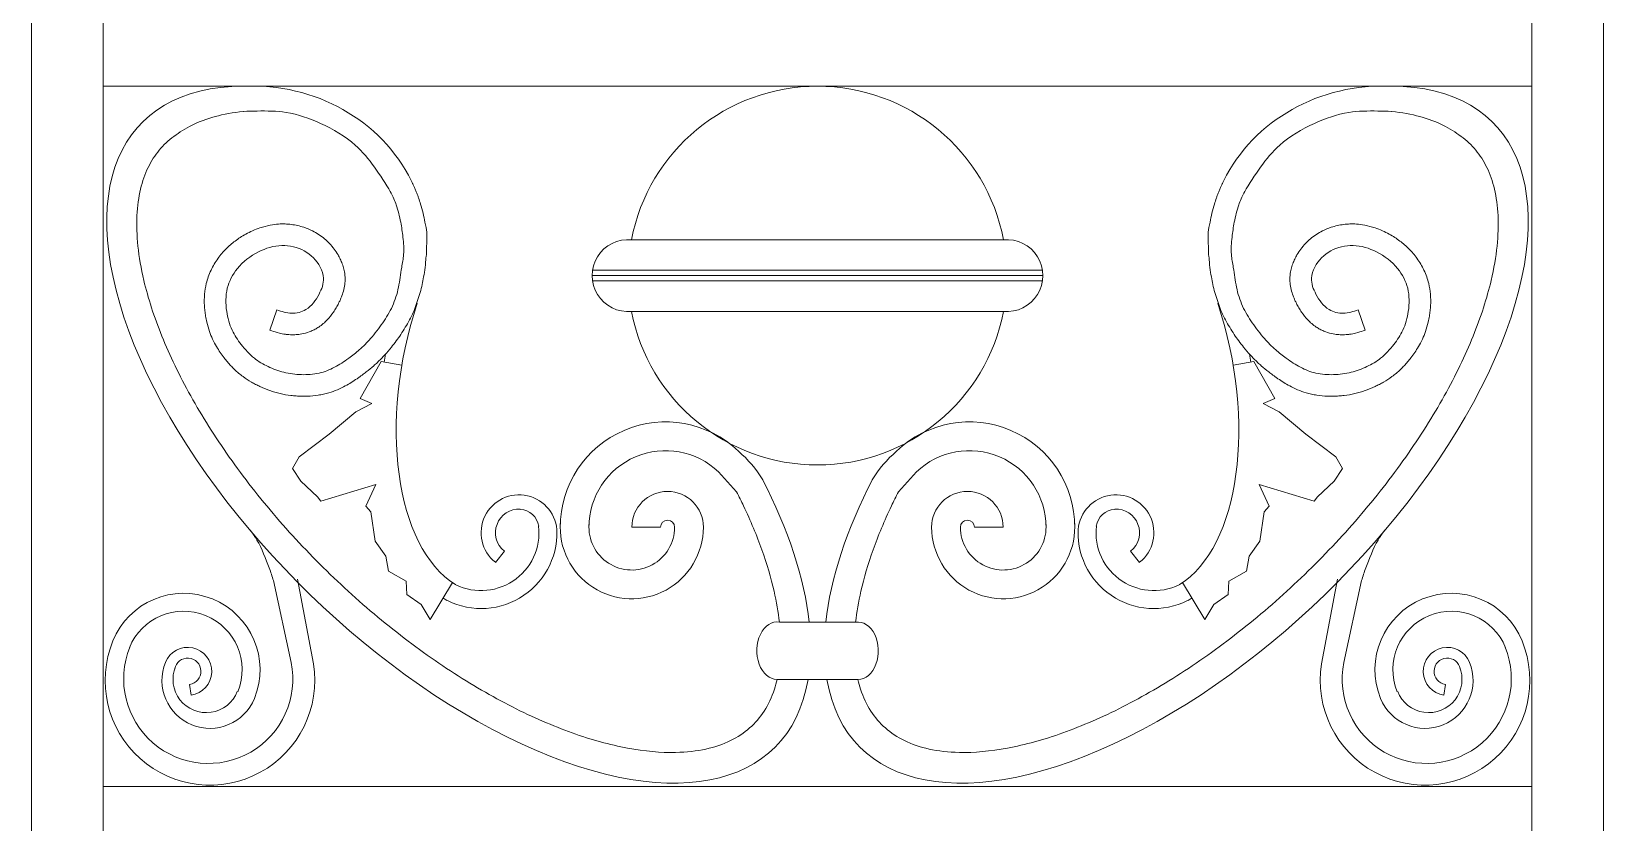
# Model space of a CAD drawing. Header units: millimetres. Extents: x -644 to 652, y 0 to 1491.
# Drawn here: x -315 to 0, y 1146.9 to 1305.5 of the extents above; entities that cross this region are included whole.
import ezdxf

# ---------------------------------------------------------------- set-up
doc = ezdxf.new("R2010")
doc.units = ezdxf.units.MM
doc.layers.add('ceco.net 171', color=7, linetype='Continuous')

msp = doc.modelspace()

# ---------------------------------------------------------------- linework, layer by layer
at = {"layer": 'ceco.net 171', "lineweight": 5}
for p, q in [((-14.4, 14.4), (-14.4, 1449.25)), ((0, 0), (0, 1449.25)), ((-315, 0), (-315, 1388.06)), ((-300.6, 14.4), (-300.6, 1388.06)), ((-300.6, 1294.56), (-14.4, 1294.56)), ((-195.46, 1263.77), (-119.54, 1263.77)), ((-202.66, 1257.65), (-112.34, 1257.65)), ((-202.66, 1256.57), (-112.34, 1256.57)), ((-202.66, 1255.49), (-112.34, 1255.49)), ((-265.85, 1249.71), (-267.22, 1245.62)), ((-195.46, 1249.37), (-119.54, 1249.37)), ((-49.15, 1249.71), (-47.78, 1245.62)), ((-249.15, 1231.95), (-244.91, 1239.33)), ((-244.91, 1239.33), (-240.78, 1238.63)), ((-70.09, 1239.33), (-74.22, 1238.63)), ((-65.85, 1231.95), (-70.09, 1239.33)), ((-246.81, 1230.95), (-249.15, 1231.95)), ((-68.19, 1230.95), (-65.85, 1231.95)), ((-255.34, 1224.76), (-249.99, 1229.28)), ((-249.99, 1229.28), (-246.81, 1230.95)), ((-65.01, 1229.28), (-68.19, 1230.95)), ((-59.66, 1224.76), (-65.01, 1229.28)), ((-261.36, 1220.25), (-255.34, 1224.76)), ((-53.64, 1220.25), (-59.66, 1224.76)), ((-262.7, 1217.91), (-261.36, 1220.25)), ((-52.3, 1217.91), (-53.64, 1220.25)), ((-261.03, 1215.4), (-262.7, 1217.91)), ((-173.71, 1213.22), (-177.32, 1217.22)), ((-141.29, 1213.22), (-137.68, 1217.22)), ((-53.97, 1215.4), (-52.3, 1217.91)), ((-257.68, 1212.23), (-261.03, 1215.4)), ((-245.97, 1214.73), (-257.02, 1211.37)), ((-247.98, 1210.39), (-245.97, 1214.73)), ((-67.02, 1210.39), (-69.03, 1214.73)), ((-69.03, 1214.73), (-57.98, 1211.37)), ((-57.32, 1212.23), (-53.97, 1215.4)), ((-257.02, 1211.37), (-257.68, 1212.23)), ((-246.98, 1209.22), (-247.98, 1210.39)), ((-68.02, 1209.22), (-67.02, 1210.39)), ((-57.98, 1211.37), (-57.32, 1212.23)), ((-246.14, 1203.36), (-246.98, 1209.22)), ((-68.86, 1203.36), (-68.02, 1209.22)), ((-243.97, 1200.36), (-246.14, 1203.36)), ((-194.71, 1206.14), (-188.95, 1206.14)), ((-126.05, 1206.14), (-120.29, 1206.14)), ((-71.03, 1200.36), (-68.86, 1203.36)), ((-243.47, 1197.35), (-243.97, 1200.36)), ((-220.24, 1201.35), (-222.04, 1199.1)), ((-94.76, 1201.35), (-92.96, 1199.1)), ((-71.53, 1197.35), (-71.03, 1200.36)), ((-239.95, 1195.34), (-243.47, 1197.35)), ((-75.05, 1195.34), (-71.53, 1197.35)), ((-266.53, 1195.44), (-262.93, 1179.01)), ((-258.49, 1178.75), (-261.69, 1195.75)), ((-239.79, 1192.67), (-239.95, 1195.34)), ((-230.66, 1195.04), (-235.1, 1187.65)), ((-84.34, 1195.04), (-79.9, 1187.65)), ((-75.21, 1192.67), (-75.05, 1195.34)), ((-56.51, 1178.75), (-53.31, 1195.75)), ((-48.47, 1195.44), (-52.07, 1179.01)), ((-236.94, 1190.66), (-239.79, 1192.67)), ((-78.06, 1190.66), (-75.21, 1192.67)), ((-235.1, 1187.65), (-236.94, 1190.66)), ((-79.9, 1187.65), (-78.06, 1190.66)), ((-165.12, 1187.12), (-149.37, 1187.12)), ((-165.59, 1175.6), (-149.37, 1175.6)), ((-283.31, 1174.63), (-283, 1172.49)), ((-31.69, 1174.63), (-32, 1172.49)), ((-300.6, 1154.16), (-14.4, 1154.16))]:
    msp.add_line(p, q, dxfattribs=at)
for centre, radius, start, end in [((-157.5, 1256.57), 37.96, 10.8829, 169.1171), ((-195.46, 1256.57), 7.2, 84.5585, 275.4415), ((-119.54, 1256.57), 7.2, 264.5585, 95.4415), ((-157.5, 1256.57), 37.96, 190.8829, 349.1171), ((-187.94, 1206.14), 21.11, 46.2291, 180), ((-127.06, 1206.14), 21.11, 0, 133.7709), ((-187.94, 1206.14), 15.35, 46.2291, 180), ((-189.02, 1203.05), 24.12, 31.4897, 49.4453), ((-125.98, 1203.05), 24.12, 130.5547, 148.5103), ((-127.06, 1206.14), 15.35, 0, 133.7709), ((-187.53, 1206.14), 7.17, 0, 180), ((-127.47, 1206.14), 7.17, 0, 180), ((-217.3, 1205.04), 7.6, 0, 231.3613), ((-217.3, 1205.04), 4.72, 87.0477, 231.3613), ((-217.22, 1205.82), 3.89, 7.6966, 87.6475), ((-97.7, 1205.04), 7.6, 308.6387, 180), ((-97.78, 1205.82), 3.89, 92.3525, 172.3034), ((-97.7, 1205.04), 4.72, 308.6387, 92.9523), ((-194.71, 1206.14), 14.34, 175.6723, 0), ((-194.71, 1206.14), 8.58, 175.6723, 0), ((-187.53, 1206.14), 1.41, 0, 180), ((-120.29, 1206.14), 14.34, 180, 4.3277), ((-127.47, 1206.14), 1.41, 0, 180), ((-120.29, 1206.14), 8.58, 180, 4.3277), ((-224.9, 1205.04), 15.2, 239.7795, 1.2676), ((-224.9, 1205.04), 11.6, 240.0142, 6.4718), ((-90.1, 1205.04), 15.2, 178.7324, 300.2205), ((-90.1, 1205.04), 11.6, 173.5282, 299.9858), ((-284.51, 1177.58), 15.31, 337.9117, 157.9117), ((-30.49, 1177.58), 15.31, 22.0883, 202.0883), ((-284.51, 1177.58), 11.71, 337.9117, 157.9117), ((-30.49, 1177.58), 11.71, 22.0883, 202.0883), ((-279.23, 1175.44), 21, 157.9117, 9.0582), ((-279.57, 1175.74), 16.95, 158.0808, 11.1378), ((-283.69, 1177.25), 4.81, 278.2438, 157.9117), ((-35.77, 1175.44), 21, 170.9418, 22.0883), ((-35.43, 1175.74), 16.95, 168.8622, 21.9192), ((-31.31, 1177.25), 4.81, 22.0883, 261.7562), ((-279.23, 1175.44), 9.62, 157.9117, 337.9117), ((-279.96, 1175.64), 6.67, 157.1423, 338.6811), ((-283.69, 1177.25), 2.65, 278.2438, 170.0366), ((-35.77, 1175.44), 9.62, 202.0883, 22.0883), ((-35.04, 1175.64), 6.67, 201.3189, 22.8577), ((-31.31, 1177.25), 2.65, 9.9634, 261.7562)]:
    msp.add_arc(centre, radius, start, end, dxfattribs=at)
for centre, major_axis, ratio, start_param, end_param in [((-270.89, 1261.79), (35.21, 0.9), 0.930738, 0.407686, 1.593952), ((-229.39, 1224.69), (-63.5, 62.5), 0.490815, -0.462389, 3.470334), ((-215.56, 1237.71), (10.21, 44.84), 0.54185, 1.394223, 2.95763), ((-229.39, 1224.69), (-63.5, 62.5), 0.490815, 3.681792, 4.122631), ((-149.37, 1181.36), (0, -5.76), 0.703763, 6.283185, 9.542821)]:
    msp.add_ellipse(centre, major_axis=major_axis, ratio=ratio, start_param=start_param, end_param=end_param, dxfattribs=at)
at = {"layer": 'ceco.net 171', "lineweight": 5, "extrusion": (0, 0, -1)}
for centre, major_axis, ratio, start_param, end_param in [((-44.11, 1261.79), (-35.21, 0.9), 0.930738, 0.407686, 1.593952), ((-85.61, 1224.69), (63.5, 62.5), 0.490815, -0.462389, 3.470334), ((-99.44, 1237.71), (-10.21, 44.84), 0.54185, 1.394223, 2.95763), ((-85.61, 1224.69), (63.5, 62.5), 0.490815, 3.681792, 4.122631), ((-165.6, 1181.4), (0, -5.76), 0.703763, 6.283185, 9.542821)]:
    msp.add_ellipse(centre, major_axis=major_axis, ratio=ratio, start_param=start_param, end_param=end_param, dxfattribs=at)
at = {"layer": 'ceco.net 171', "lineweight": 5}
for points, knots in [([(-272.54, 1289.47), (-274.62, 1289.24), (-276.49, 1288.91), (-279.91, 1287.99), (-281.42, 1287.43), (-284.17, 1286.07), (-285.34, 1285.27), (-287.56, 1283.67), (-288.53, 1282.76), (-290.24, 1280.69), (-290.99, 1279.54), (-292.25, 1276.93), (-292.76, 1275.48), (-293.52, 1272.27), (-293.77, 1270.51), (-293.95, 1266.69), (-293.89, 1264.64), (-293.43, 1260.3), (-293.04, 1258), (-291.64, 1252.06), (-290.43, 1248.31), (-287.28, 1240.54), (-285.35, 1236.52), (-280.82, 1228.39), (-278.23, 1224.28), (-272.47, 1216.11), (-269.31, 1212.06), (-262.52, 1204.17), (-258.9, 1200.34), (-251.33, 1193.02), (-247.38, 1189.53), (-239.3, 1183.05), (-235.17, 1180.05), (-226.89, 1174.63), (-222.73, 1172.21), (-214.56, 1168.05), (-210.54, 1166.31), (-202.8, 1163.54), (-199.08, 1162.52), (-192.12, 1161.22), (-188.87, 1160.94), (-183.73, 1161.04), (-181.7, 1161.28), (-178.03, 1162.08), (-176.39, 1162.65), (-173.48, 1164.07), (-172.21, 1164.92), (-169.98, 1166.89), (-169.02, 1168.01), (-167.36, 1170.59), (-166.67, 1172.05), (-165.94, 1174.32), (-165.76, 1174.97), (-165.6, 1175.64)], [2.683452, 2.683452, 2.683452, 2.683452, 2.808159, 2.808159, 2.932865, 2.932865, 3.057572, 3.057572, 3.182279, 3.182279, 3.306986, 3.306986, 3.431693, 3.431693, 3.5564, 3.5564, 3.681107, 3.681107, 3.805814, 3.805814, 3.990064, 3.990064, 4.174313, 4.174313, 4.358563, 4.358563, 4.542813, 4.542813, 4.727062, 4.727062, 4.911312, 4.911312, 5.095562, 5.095562, 5.279811, 5.279811, 5.464061, 5.464061, 5.648311, 5.648311, 5.83256, 5.83256, 5.970962, 5.970962, 6.109364, 6.109364, 6.247766, 6.247766, 6.386168, 6.386168, 6.52457, 6.52457, 6.576717, 6.576717, 6.576717, 6.576717]), ([(-272.58, 1289.46), (-271.63, 1289.52), (-268.77, 1289.59), (-263.43, 1289.55), (-256.68, 1287.17), (-248.68, 1282.5), (-245.13, 1276.72), (-243.03, 1273.31)], [20.36062, 20.36062, 20.36062, 20.36062, 24.254118, 32.319269, 42.328081, 53.752423, 70.099365, 70.099365, 70.099365, 70.099365]), ([(-42.46, 1289.47), (-40.38, 1289.24), (-38.51, 1288.91), (-35.09, 1287.99), (-33.58, 1287.43), (-30.83, 1286.07), (-29.66, 1285.27), (-27.44, 1283.67), (-26.47, 1282.76), (-24.76, 1280.69), (-24.01, 1279.54), (-22.75, 1276.93), (-22.24, 1275.48), (-21.48, 1272.27), (-21.23, 1270.51), (-21.05, 1266.69), (-21.11, 1264.64), (-21.57, 1260.3), (-21.96, 1258), (-23.36, 1252.06), (-24.57, 1248.31), (-27.72, 1240.54), (-29.65, 1236.52), (-34.18, 1228.39), (-36.77, 1224.28), (-42.53, 1216.11), (-45.69, 1212.06), (-52.48, 1204.17), (-56.1, 1200.34), (-63.67, 1193.02), (-67.62, 1189.53), (-75.7, 1183.05), (-79.83, 1180.05), (-88.11, 1174.63), (-92.27, 1172.21), (-100.44, 1168.05), (-104.46, 1166.31), (-112.2, 1163.54), (-115.92, 1162.52), (-122.88, 1161.22), (-126.13, 1160.94), (-131.27, 1161.04), (-133.3, 1161.28), (-136.97, 1162.08), (-138.61, 1162.65), (-141.52, 1164.07), (-142.79, 1164.92), (-145.02, 1166.89), (-145.98, 1168.01), (-147.64, 1170.59), (-148.33, 1172.05), (-149.06, 1174.31), (-149.23, 1174.94), (-149.39, 1175.6)], [2.683452, 2.683452, 2.683452, 2.683452, 2.808159, 2.808159, 2.932865, 2.932865, 3.057572, 3.057572, 3.182279, 3.182279, 3.306986, 3.306986, 3.431693, 3.431693, 3.5564, 3.5564, 3.681107, 3.681107, 3.805814, 3.805814, 3.990064, 3.990064, 4.174313, 4.174313, 4.358563, 4.358563, 4.542813, 4.542813, 4.727062, 4.727062, 4.911312, 4.911312, 5.095562, 5.095562, 5.279811, 5.279811, 5.464061, 5.464061, 5.648311, 5.648311, 5.83256, 5.83256, 5.970962, 5.970962, 6.109364, 6.109364, 6.247766, 6.247766, 6.386168, 6.386168, 6.52457, 6.52457, 6.575684, 6.575684, 6.575684, 6.575684]), ([(-42.42, 1289.46), (-43.37, 1289.52), (-46.23, 1289.59), (-51.57, 1289.55), (-58.32, 1287.17), (-66.32, 1282.5), (-69.87, 1276.72), (-71.97, 1273.31)], [20.36062, 20.36062, 20.36062, 20.36062, 24.254118, 32.319269, 42.328081, 53.752423, 70.099365, 70.099365, 70.099365, 70.099365]), ([(-238.89, 1275.6), (-238.75, 1275.31), (-238.64, 1275.08), (-238.49, 1274.75), (-238.24, 1274.2), (-238.09, 1273.85), (-237.98, 1273.58), (-237.84, 1273.22), (-237.74, 1272.97), (-237.58, 1272.55), (-237.5, 1272.35), (-237.28, 1271.71), (-237.15, 1271.3), (-236.85, 1270.33), (-236.69, 1269.75), (-236.38, 1268.47), (-236.26, 1267.89), (-236.03, 1266.57), (-235.83, 1265.9), (-235.79, 1264.64), (-235.8, 1264.06), (-235.79, 1262.78), (-235.83, 1262.27), (-235.83, 1261.51), (-235.83, 1261.02), (-235.9, 1260.44), (-235.99, 1259.69), (-236.08, 1258.56), (-236.17, 1257.86), (-236.34, 1256.67), (-236.51, 1255.97), (-236.62, 1255.13), (-236.77, 1254.51), (-237.18, 1252.92), (-237.51, 1251.87), (-238.27, 1249.71), (-238.71, 1248.67), (-239.78, 1246.68), (-240.37, 1245.72), (-241.58, 1243.9), (-242.21, 1243.05), (-243.31, 1241.69), (-243.75, 1241.17), (-244.68, 1240.15), (-245.17, 1239.64), (-245.93, 1238.93), (-246.17, 1238.71), (-246.91, 1238.05), (-247.41, 1237.64), (-248.18, 1237.05), (-248.45, 1236.85), (-248.89, 1236.52), (-249.06, 1236.4), (-249.4, 1236.15), (-249.58, 1236.03), (-250.13, 1235.65), (-250.51, 1235.4), (-251.29, 1234.91), (-251.69, 1234.68), (-252.62, 1234.18), (-253.15, 1233.92), (-254.25, 1233.47), (-254.81, 1233.26), (-255.75, 1232.98), (-256.11, 1232.89), (-256.84, 1232.72), (-257.2, 1232.66), (-258.28, 1232.49), (-258.98, 1232.43), (-260.08, 1232.39), (-260.48, 1232.39), (-261.22, 1232.4), (-261.58, 1232.42), (-262.29, 1232.47), (-262.65, 1232.5), (-263.73, 1232.63), (-264.45, 1232.75), (-265.54, 1233), (-265.89, 1233.09), (-266.6, 1233.3), (-266.94, 1233.41), (-267.96, 1233.77), (-268.61, 1234.05), (-269.52, 1234.48), (-269.8, 1234.61), (-270.37, 1234.9), (-270.65, 1235.06), (-271.49, 1235.55), (-272.05, 1235.91), (-272.9, 1236.54), (-273.2, 1236.77), (-273.77, 1237.26), (-274.04, 1237.5), (-274.82, 1238.25), (-275.3, 1238.77), (-275.96, 1239.56), (-276.17, 1239.82), (-276.64, 1240.43), (-276.91, 1240.79), (-277.42, 1241.54), (-277.68, 1241.94), (-278.2, 1242.81), (-278.46, 1243.3), (-278.94, 1244.33), (-279.15, 1244.85), (-279.54, 1245.99), (-279.72, 1246.62), (-279.95, 1247.64), (-280.03, 1248.05), (-280.16, 1248.8), (-280.2, 1249.15), (-280.29, 1249.86), (-280.32, 1250.22), (-280.38, 1251.32), (-280.37, 1252.08), (-280.25, 1253.55), (-280.14, 1254.25), (-279.86, 1255.43), (-279.72, 1255.89), (-279.4, 1256.79), (-279.22, 1257.22), (-278.62, 1258.5), (-278.15, 1259.29), (-277.12, 1260.71), (-276.59, 1261.34), (-275.44, 1262.49), (-274.83, 1263.02), (-273.51, 1264.01), (-272.8, 1264.47), (-271.62, 1265.12), (-271.16, 1265.34), (-270.21, 1265.77), (-269.72, 1265.96), (-268.55, 1266.36), (-267.86, 1266.55), (-266.6, 1266.79), (-266.04, 1266.86), (-265.05, 1266.93), (-264.62, 1266.93), (-263.77, 1266.91), (-263.34, 1266.87), (-262.07, 1266.71), (-261.24, 1266.53), (-259.83, 1266.06), (-259.26, 1265.82), (-258.27, 1265.32), (-257.85, 1265.08), (-257.05, 1264.55), (-256.67, 1264.27), (-255.57, 1263.35), (-254.91, 1262.65), (-254.06, 1261.51), (-253.81, 1261.12), (-253.41, 1260.45), (-253.26, 1260.17), (-252.98, 1259.57), (-252.84, 1259.26), (-252.6, 1258.6), (-252.49, 1258.25), (-252.31, 1257.52), (-252.24, 1257.13), (-252.17, 1256.46), (-252.15, 1256.19), (-252.15, 1255.66), (-252.16, 1255.41), (-252.22, 1254.66), (-252.3, 1254.19), (-252.52, 1253.32), (-252.65, 1252.91), (-252.91, 1252.21), (-253.04, 1251.9), (-253.26, 1251.41), (-253.36, 1251.22), (-253.53, 1250.88), (-253.6, 1250.73), (-253.76, 1250.44), (-253.85, 1250.29), (-254.11, 1249.83), (-254.3, 1249.53), (-254.86, 1248.71), (-255.26, 1248.19), (-256.22, 1247.18), (-256.78, 1246.69), (-257.66, 1246.11), (-257.91, 1245.96), (-258.42, 1245.69), (-258.68, 1245.57), (-259.45, 1245.25), (-259.98, 1245.08), (-260.92, 1244.86), (-261.33, 1244.8), (-262.07, 1244.72), (-262.4, 1244.71), (-262.96, 1244.71), (-263.2, 1244.72), (-263.67, 1244.75), (-263.89, 1244.78), (-264.54, 1244.87), (-264.94, 1244.95), (-265.9, 1245.19), (-266.42, 1245.35), (-266.99, 1245.54), (-267.1, 1245.58), (-267.22, 1245.62)], [0, 0, 0, 0, 0.938689, 0.938689, 2.143991, 2.143991, 3.154332, 3.154332, 3.911141, 3.911141, 4.667949, 4.667949, 6.181566, 6.181566, 8.404073, 8.404073, 10.62658, 10.62658, 13.102091, 13.102091, 15.573724, 15.573724, 17.372488, 17.372488, 18.721921, 18.721921, 20.071354, 20.071354, 22.77022, 22.77022, 24.833062, 24.833062, 26.895903, 26.895903, 31.021587, 31.021587, 35.147271, 35.147271, 39.272955, 39.272955, 43.146545, 43.146545, 45.643216, 45.643216, 48.139887, 48.139887, 49.287545, 49.287545, 51.582861, 51.582861, 52.843849, 52.843849, 53.648432, 53.648432, 54.453014, 54.453014, 56.062179, 56.062179, 57.603868, 57.603868, 59.471659, 59.471659, 61.33945, 61.33945, 62.462031, 62.462031, 63.584612, 63.584612, 65.829775, 65.829775, 67.155027, 67.155027, 68.349006, 68.349006, 69.542986, 69.542986, 71.930946, 71.930946, 73.112753, 73.112753, 74.294561, 74.294561, 76.658176, 76.658176, 77.714632, 77.714632, 78.771088, 78.771088, 80.883999, 80.883999, 82.033908, 82.033908, 83.183817, 83.183817, 85.483635, 85.483635, 86.646911, 86.646911, 88.166115, 88.166115, 89.68532, 89.68532, 91.411182, 91.411182, 93.137045, 93.137045, 95.17609, 95.17609, 96.511033, 96.511033, 97.663327, 97.663327, 98.815621, 98.815621, 101.120208, 101.120208, 103.171393, 103.171393, 104.532647, 104.532647, 105.893901, 105.893901, 108.616409, 108.616409, 111.088189, 111.088189, 113.559969, 113.559969, 116.201891, 116.201891, 117.826451, 117.826451, 119.451011, 119.451011, 121.577799, 121.577799, 123.190034, 123.190034, 124.375334, 124.375334, 125.560633, 125.560633, 127.931233, 127.931233, 129.620785, 129.620785, 130.907206, 130.907206, 132.193628, 132.193628, 134.76647, 134.76647, 135.984627, 135.984627, 136.825306, 136.825306, 137.665984, 137.665984, 138.497459, 138.497459, 139.334354, 139.334354, 139.863337, 139.863337, 140.39232, 140.39232, 141.450285, 141.450285, 142.508251, 142.508251, 143.419386, 143.419386, 144.06149, 144.06149, 144.579644, 144.579644, 145.097798, 145.097798, 146.134107, 146.134107, 147.854073, 147.854073, 149.574039, 149.574039, 150.204177, 150.204177, 150.834315, 150.834315, 152.09459, 152.09459, 153.056236, 153.056236, 153.803314, 153.803314, 154.351666, 154.351666, 154.900017, 154.900017, 155.99672, 155.99672, 157.757892, 157.757892, 158.254283, 158.254283, 158.254283, 158.254283]), ([(-243.11, 1273.43), (-242.85, 1272.94), (-242.4, 1272.07), (-241.61, 1270.04), (-241, 1267.46), (-240.5, 1264.13), (-240.28, 1261.07), (-240.93, 1257.75), (-241.33, 1254.23), (-242.5, 1250.41), (-244.61, 1247.04), (-246.82, 1244.11), (-249.15, 1241.75), (-251.59, 1239.86), (-254.19, 1238.09), (-257.42, 1236.84), (-260.92, 1236.61), (-264.41, 1237.03), (-267.58, 1238.24), (-270.6, 1240), (-272.97, 1242.59), (-275.03, 1245.72), (-276.09, 1249.6), (-276.14, 1254.05), (-273.81, 1258.47), (-269.82, 1261.52), (-264.94, 1263.03), (-260.14, 1261.92), (-257.31, 1259.06), (-256.12, 1255.72), (-257.36, 1252.54), (-259.43, 1249.59), (-262.95, 1248.74), (-264.87, 1249.39), (-265.85, 1249.71)], [0, 0, 0, 0, 2.296243, 4.084183, 9.088239, 13.294426, 18.108201, 21.768093, 27.324224, 32.896962, 38.199824, 43.783649, 48.190169, 51.967791, 56.652273, 61.248171, 66.173986, 71.123331, 75.778304, 80.246151, 85.566426, 90.228366, 95.70528, 102.128766, 108.285201, 115.790716, 122.515042, 128.960261, 135.246637, 138.483736, 143.119313, 148.74737, 152.863661, 157.102902, 157.102902, 157.102902, 157.102902]), ([(-76.11, 1275.6), (-76.25, 1275.31), (-76.36, 1275.08), (-76.51, 1274.75), (-76.76, 1274.2), (-76.91, 1273.85), (-77.02, 1273.58), (-77.16, 1273.22), (-77.26, 1272.97), (-77.42, 1272.55), (-77.5, 1272.35), (-77.72, 1271.71), (-77.85, 1271.3), (-78.15, 1270.33), (-78.31, 1269.75), (-78.62, 1268.47), (-78.74, 1267.89), (-78.97, 1266.57), (-79.17, 1265.9), (-79.21, 1264.64), (-79.2, 1264.06), (-79.21, 1262.78), (-79.17, 1262.27), (-79.17, 1261.51), (-79.17, 1261.02), (-79.1, 1260.44), (-79.01, 1259.69), (-78.92, 1258.56), (-78.83, 1257.86), (-78.66, 1256.67), (-78.49, 1255.97), (-78.38, 1255.13), (-78.23, 1254.51), (-77.82, 1252.92), (-77.49, 1251.87), (-76.73, 1249.71), (-76.29, 1248.67), (-75.22, 1246.68), (-74.63, 1245.72), (-73.42, 1243.9), (-72.79, 1243.05), (-71.69, 1241.69), (-71.25, 1241.17), (-70.32, 1240.15), (-69.83, 1239.64), (-69.07, 1238.93), (-68.83, 1238.71), (-68.09, 1238.05), (-67.59, 1237.64), (-66.82, 1237.05), (-66.55, 1236.85), (-66.11, 1236.52), (-65.94, 1236.4), (-65.6, 1236.15), (-65.42, 1236.03), (-64.87, 1235.65), (-64.49, 1235.4), (-63.71, 1234.91), (-63.31, 1234.68), (-62.38, 1234.18), (-61.85, 1233.92), (-60.75, 1233.47), (-60.19, 1233.26), (-59.25, 1232.98), (-58.89, 1232.89), (-58.16, 1232.72), (-57.8, 1232.66), (-56.72, 1232.49), (-56.02, 1232.43), (-54.92, 1232.39), (-54.52, 1232.39), (-53.78, 1232.4), (-53.42, 1232.42), (-52.71, 1232.47), (-52.35, 1232.5), (-51.27, 1232.63), (-50.55, 1232.75), (-49.46, 1233), (-49.11, 1233.09), (-48.4, 1233.3), (-48.06, 1233.41), (-47.04, 1233.77), (-46.39, 1234.05), (-45.48, 1234.48), (-45.2, 1234.61), (-44.63, 1234.9), (-44.35, 1235.06), (-43.51, 1235.55), (-42.95, 1235.91), (-42.1, 1236.54), (-41.8, 1236.77), (-41.23, 1237.26), (-40.96, 1237.5), (-40.18, 1238.25), (-39.7, 1238.77), (-39.04, 1239.56), (-38.83, 1239.82), (-38.36, 1240.43), (-38.09, 1240.79), (-37.58, 1241.54), (-37.32, 1241.94), (-36.8, 1242.81), (-36.54, 1243.3), (-36.06, 1244.33), (-35.85, 1244.85), (-35.46, 1245.99), (-35.28, 1246.62), (-35.05, 1247.64), (-34.97, 1248.05), (-34.84, 1248.8), (-34.8, 1249.15), (-34.71, 1249.86), (-34.68, 1250.22), (-34.62, 1251.32), (-34.63, 1252.08), (-34.75, 1253.55), (-34.86, 1254.25), (-35.14, 1255.43), (-35.28, 1255.89), (-35.6, 1256.79), (-35.78, 1257.22), (-36.38, 1258.5), (-36.85, 1259.29), (-37.88, 1260.71), (-38.41, 1261.34), (-39.56, 1262.49), (-40.17, 1263.02), (-41.49, 1264.01), (-42.2, 1264.47), (-43.38, 1265.12), (-43.84, 1265.34), (-44.79, 1265.77), (-45.28, 1265.96), (-46.45, 1266.36), (-47.14, 1266.55), (-48.4, 1266.79), (-48.96, 1266.86), (-49.95, 1266.93), (-50.38, 1266.93), (-51.23, 1266.91), (-51.66, 1266.87), (-52.93, 1266.71), (-53.76, 1266.53), (-55.17, 1266.06), (-55.74, 1265.82), (-56.73, 1265.32), (-57.15, 1265.08), (-57.95, 1264.55), (-58.33, 1264.27), (-59.43, 1263.35), (-60.09, 1262.65), (-60.94, 1261.51), (-61.19, 1261.12), (-61.59, 1260.45), (-61.74, 1260.17), (-62.02, 1259.57), (-62.16, 1259.26), (-62.4, 1258.6), (-62.51, 1258.25), (-62.69, 1257.52), (-62.76, 1257.13), (-62.83, 1256.46), (-62.85, 1256.19), (-62.85, 1255.66), (-62.84, 1255.41), (-62.78, 1254.66), (-62.7, 1254.19), (-62.48, 1253.32), (-62.35, 1252.91), (-62.09, 1252.21), (-61.96, 1251.9), (-61.74, 1251.41), (-61.64, 1251.22), (-61.47, 1250.88), (-61.4, 1250.73), (-61.24, 1250.44), (-61.15, 1250.29), (-60.89, 1249.83), (-60.7, 1249.53), (-60.14, 1248.71), (-59.74, 1248.19), (-58.78, 1247.18), (-58.22, 1246.69), (-57.34, 1246.11), (-57.09, 1245.96), (-56.58, 1245.69), (-56.32, 1245.57), (-55.55, 1245.25), (-55.02, 1245.08), (-54.08, 1244.86), (-53.67, 1244.8), (-52.93, 1244.72), (-52.6, 1244.71), (-52.04, 1244.71), (-51.8, 1244.72), (-51.33, 1244.75), (-51.11, 1244.78), (-50.46, 1244.87), (-50.06, 1244.95), (-49.1, 1245.19), (-48.58, 1245.35), (-48.01, 1245.54), (-47.9, 1245.58), (-47.78, 1245.62)], [0, 0, 0, 0, 0.938689, 0.938689, 2.143991, 2.143991, 3.154332, 3.154332, 3.911141, 3.911141, 4.667949, 4.667949, 6.181566, 6.181566, 8.404073, 8.404073, 10.62658, 10.62658, 13.102091, 13.102091, 15.573724, 15.573724, 17.372488, 17.372488, 18.721921, 18.721921, 20.071354, 20.071354, 22.77022, 22.77022, 24.833062, 24.833062, 26.895903, 26.895903, 31.021587, 31.021587, 35.147271, 35.147271, 39.272955, 39.272955, 43.146545, 43.146545, 45.643216, 45.643216, 48.139887, 48.139887, 49.287545, 49.287545, 51.582861, 51.582861, 52.843849, 52.843849, 53.648432, 53.648432, 54.453014, 54.453014, 56.062179, 56.062179, 57.603868, 57.603868, 59.471659, 59.471659, 61.33945, 61.33945, 62.462031, 62.462031, 63.584612, 63.584612, 65.829775, 65.829775, 67.155027, 67.155027, 68.349006, 68.349006, 69.542986, 69.542986, 71.930946, 71.930946, 73.112753, 73.112753, 74.294561, 74.294561, 76.658176, 76.658176, 77.714632, 77.714632, 78.771088, 78.771088, 80.883999, 80.883999, 82.033908, 82.033908, 83.183817, 83.183817, 85.483635, 85.483635, 86.646911, 86.646911, 88.166115, 88.166115, 89.68532, 89.68532, 91.411182, 91.411182, 93.137045, 93.137045, 95.17609, 95.17609, 96.511033, 96.511033, 97.663327, 97.663327, 98.815621, 98.815621, 101.120208, 101.120208, 103.171393, 103.171393, 104.532647, 104.532647, 105.893901, 105.893901, 108.616409, 108.616409, 111.088189, 111.088189, 113.559969, 113.559969, 116.201891, 116.201891, 117.826451, 117.826451, 119.451011, 119.451011, 121.577799, 121.577799, 123.190034, 123.190034, 124.375334, 124.375334, 125.560633, 125.560633, 127.931233, 127.931233, 129.620785, 129.620785, 130.907206, 130.907206, 132.193628, 132.193628, 134.76647, 134.76647, 135.984627, 135.984627, 136.825306, 136.825306, 137.665984, 137.665984, 138.497459, 138.497459, 139.334354, 139.334354, 139.863337, 139.863337, 140.39232, 140.39232, 141.450285, 141.450285, 142.508251, 142.508251, 143.419386, 143.419386, 144.06149, 144.06149, 144.579644, 144.579644, 145.097798, 145.097798, 146.134107, 146.134107, 147.854073, 147.854073, 149.574039, 149.574039, 150.204177, 150.204177, 150.834315, 150.834315, 152.09459, 152.09459, 153.056236, 153.056236, 153.803314, 153.803314, 154.351666, 154.351666, 154.900017, 154.900017, 155.99672, 155.99672, 157.757892, 157.757892, 158.254283, 158.254283, 158.254283, 158.254283]), ([(-71.89, 1273.43), (-72.15, 1272.94), (-72.6, 1272.07), (-73.39, 1270.04), (-74, 1267.46), (-74.5, 1264.13), (-74.72, 1261.07), (-74.07, 1257.75), (-73.67, 1254.23), (-72.5, 1250.41), (-70.39, 1247.04), (-68.18, 1244.11), (-65.85, 1241.75), (-63.41, 1239.86), (-60.81, 1238.09), (-57.58, 1236.84), (-54.08, 1236.61), (-50.59, 1237.03), (-47.42, 1238.24), (-44.4, 1240), (-42.03, 1242.59), (-39.97, 1245.72), (-38.91, 1249.6), (-38.86, 1254.05), (-41.19, 1258.47), (-45.18, 1261.52), (-50.06, 1263.03), (-54.86, 1261.92), (-57.69, 1259.06), (-58.88, 1255.72), (-57.64, 1252.54), (-55.57, 1249.59), (-52.05, 1248.74), (-50.13, 1249.39), (-49.15, 1249.71)], [0, 0, 0, 0, 2.296243, 4.084183, 9.088239, 13.294426, 18.108201, 21.768093, 27.324224, 32.896962, 38.199824, 43.783649, 48.190169, 51.967791, 56.652273, 61.248171, 66.173986, 71.123331, 75.778304, 80.246151, 85.566426, 90.228366, 95.70528, 102.128766, 108.285201, 115.790716, 122.515042, 128.960261, 135.246637, 138.483736, 143.119313, 148.74737, 152.863661, 157.102902, 157.102902, 157.102902, 157.102902]), ([(-165.14, 1187.13), (-165.36, 1189.1), (-165.71, 1191.18), (-166.81, 1195.99), (-167.62, 1198.76), (-169.67, 1204.47), (-170.9, 1207.41), (-172.76, 1211.34), (-173.23, 1212.28), (-173.71, 1213.22)], [6.8267509, 6.8267509, 6.8267509, 6.8267509, 6.939776, 6.939776, 7.078178, 7.078178, 7.2165799, 7.2165799, 7.2595643, 7.2595643, 7.2595643, 7.2595643]), ([(-149.86, 1187.12), (-149.64, 1189.1), (-149.29, 1191.18), (-148.19, 1195.99), (-147.38, 1198.76), (-145.33, 1204.47), (-144.1, 1207.41), (-142.24, 1211.34), (-141.77, 1212.28), (-141.29, 1213.22)], [6.8266927, 6.8266927, 6.8266927, 6.8266927, 6.939776, 6.939776, 7.078178, 7.078178, 7.2165799, 7.2165799, 7.2595643, 7.2595643, 7.2595643, 7.2595643]), ([(-266.53, 1195.44), (-266.76, 1196.28), (-267.04, 1197.13), (-268.07, 1199.73), (-268.82, 1201.95), (-270.21, 1204.2), (-270.64, 1204.86), (-271.14, 1205.49)], [0.5716148, 0.5716148, 0.5716148, 0.5716148, 0.6790391, 0.6790391, 0.9017022, 0.9017022, 0.9886601, 0.9886601, 0.9886601, 0.9886601]), ([(-48.47, 1195.44), (-48.24, 1196.28), (-47.96, 1197.13), (-46.93, 1199.73), (-46.18, 1201.95), (-44.79, 1204.2), (-44.36, 1204.86), (-43.86, 1205.49)], [0.5716148, 0.5716148, 0.5716148, 0.5716148, 0.6790391, 0.6790391, 0.9017022, 0.9017022, 0.9886601, 0.9886601, 0.9886601, 0.9886601])]:
    msp.add_open_spline(points, degree=3, knots=knots, dxfattribs=at)
for points in [[(-244.03, 1240.86), (-244.13, 1240.32), (-244.23, 1239.77), (-244.32, 1239.23)], [(-70.97, 1240.86), (-70.87, 1240.32), (-70.77, 1239.77), (-70.68, 1239.23)], [(-232.52, 1191.95), (-232.28, 1191.79), (-232.03, 1191.63), (-231.79, 1191.48)], [(-82.48, 1191.95), (-82.72, 1191.79), (-82.97, 1191.63), (-83.21, 1191.48)]]:
    msp.add_open_spline(points, degree=3, dxfattribs=at)

doc.saveas('drawing.dxf')
